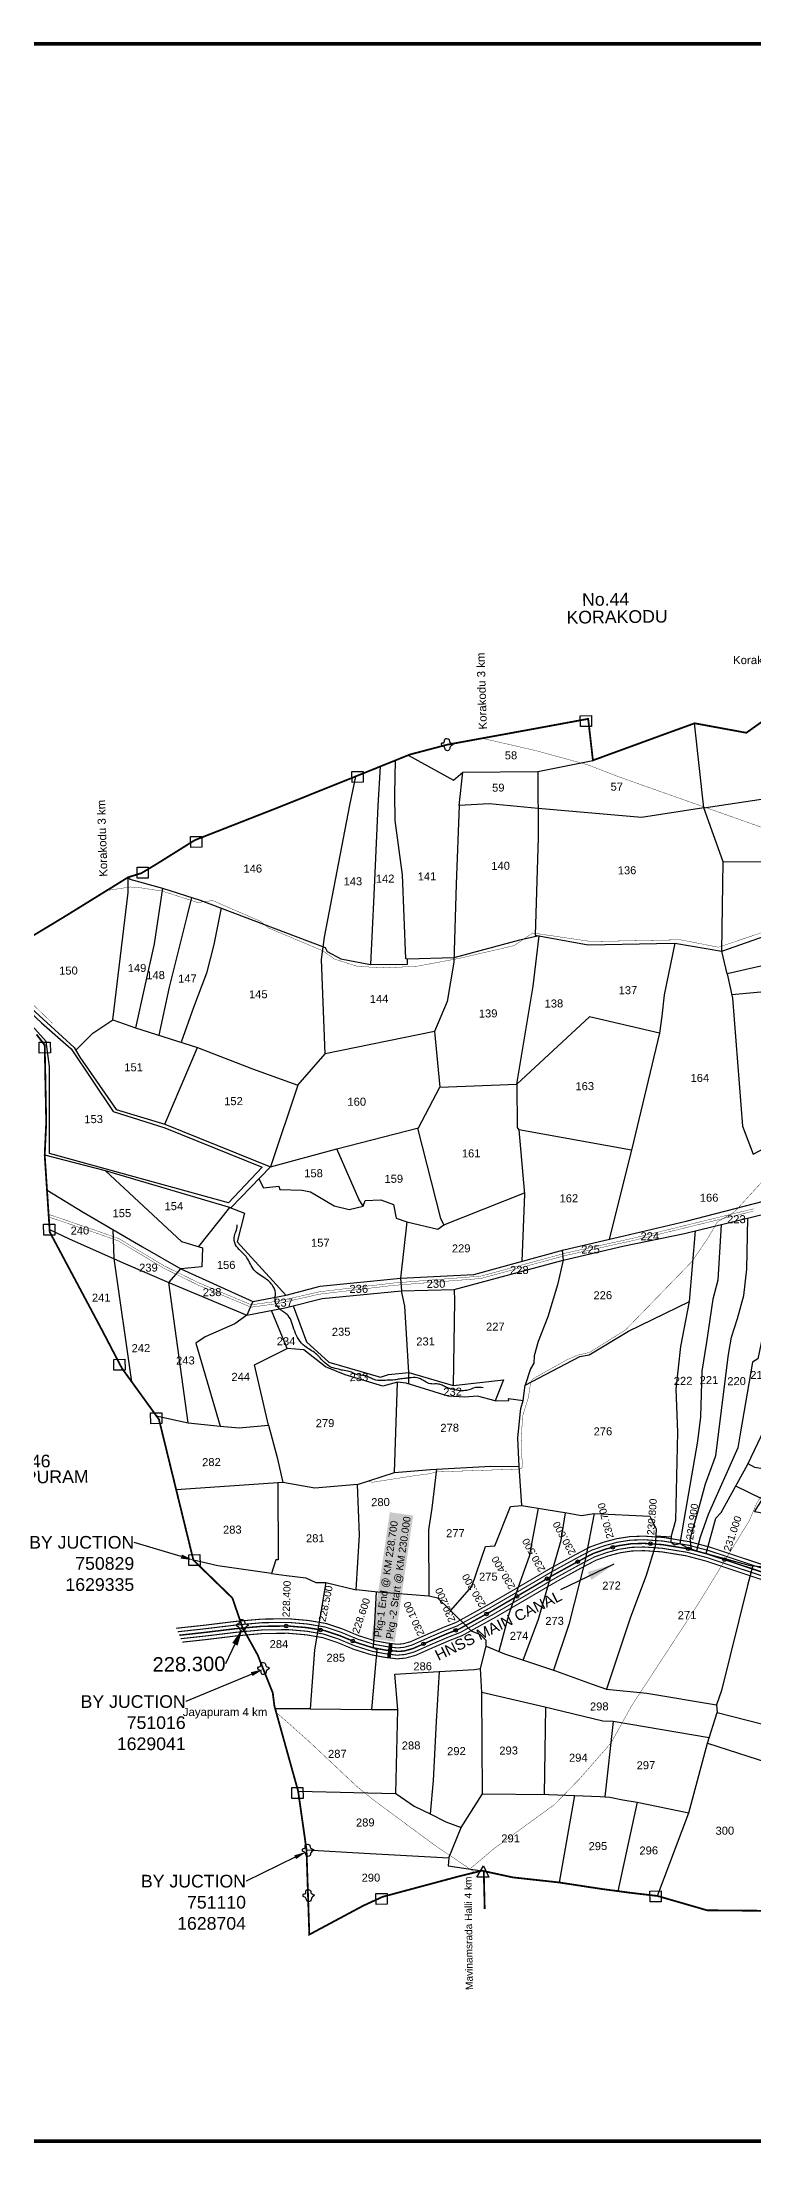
# Model space of a CAD drawing. Header units: feet. Extents: x 747415 to 756227, y 1625559 to 1633509.
# Drawn here: x 750357 to 752324, y 1627701 to 1633509 of the extents above; entities that cross this region are included whole.
import ezdxf
from ezdxf import colors
from ezdxf.entities.mleader import LeaderData, LeaderLine
from ezdxf.enums import TextEntityAlignment as Align
from ezdxf.math import Vec2, Vec3

# ---------------------------------------------------------------- set-up
doc = ezdxf.new("R2010")
doc.units = ezdxf.units.FT
doc.header["$LTSCALE"] = 15
doc.header["$MEASUREMENT"] = 0
doc.header["$PDMODE"] = 32
doc.header["$PDSIZE"] = 10
doc.linetypes.add('HIDDEN2', pattern=[0.1875, 0.125, -0.0625])
for name, color, linetype in [('CANAL1', 7, 'Continuous'), ('CRDS STONES', 7, 'Continuous'), ('CSMark', 72, 'Continuous'), ('HILL', 17, 'Continuous'), ('PAPER SIZE', 10, 'Continuous'), ('PLOT', 7, 'Continuous'), ('PLOT NO', 7, 'Continuous'), ('ROADS', 6, 'Continuous'), ('STRUCTURE', 5, 'Continuous'), ('TANKS-STREAM', 4, 'Continuous'), ('TEXT', 1, 'Continuous'), ('VILLAGE STONES', 240, 'Continuous')]:
    doc.layers.add(name, color=color, linetype=linetype)
doc.layers.add('VILLAGE BOUNDRY', color=5, linetype='HIDDEN2', lineweight=100)
doc.styles.get("Standard").update_dxf_attribs({"font": 'arial.ttf'})
doc.linetypes.add('DOTS', pattern='A,1e-06,-3,["●",Standard,S=3,R=0,X=-1.25,Y=-1.25],-3', length=6.000001)
doc.dimstyles.get("Standard").update_dxf_attribs({"dimtxt": 0.18, "dimasz": 30, "dimexe": 0.18, "dimexo": 0.0625, "dimgap": 0.09, "dimtad": 0, "dimtih": 1, "dimtoh": 1, "dimdec": 4, "dimzin": 0, "dimdsep": 46, "dimtxsty": 'Standard', "dimcen": 0.09, "dimadec": 0, "dimazin": 0, "dimtfac": 1, "dimtdec": 4, "dimtofl": 0, "dimtmove": 0, "dimatfit": 3, "dimfxl": 1, "dimtolj": 1, "dimtzin": 0, "dimarcsym": 0})

msp = doc.modelspace()

# ---------------------------------------------------------------- linework, layer by layer
at = {"layer": 'CANAL1', "color": 1, "const_width": 3}
for points in [[(750727.7, 1629123.4), (750806.1, 1629131.9), (750892.8, 1629142.5), (750965.9, 1629148.9), (751039.1, 1629149.7), (751092, 1629145.2), (751142.9, 1629136.7), (751187.7, 1629121.8), (751233.1, 1629102.9), (751277, 1629089.1), (751311.6, 1629082.7), (751339.6, 1629079.2), (751355.8, 1629080.6), (751376.4, 1629086.3), (751425.6, 1629108.1), (751468.6, 1629126.5), (751501.9, 1629139.4), (751590.8, 1629188.4), (751659.9, 1629228.6), (751760.9, 1629287.7), (751829.2, 1629325.2), (751873.3, 1629348.5), (751910.9, 1629361.6), (751946.7, 1629371.2), (751984.5, 1629377), (752022.3, 1629378.2), (752075.5, 1629374.6), (752147.2, 1629362.9), (752204.6, 1629347.7), (752376.4, 1629290.7)], [(750745.2, 1629085.1), (750810.7, 1629092.2), (750897, 1629102.7), (750967.8, 1629109), (751037.6, 1629109.7), (751087, 1629105.5), (751133.2, 1629097.7), (751173.7, 1629084.3), (751219.4, 1629065.3), (751267.4, 1629050.2), (751305.5, 1629043.1), (751338.8, 1629039), (751362.9, 1629041.1), (751389.9, 1629048.5), (751441.6, 1629071.5), (751483.7, 1629089.5), (751518.9, 1629103.1), (751610.5, 1629153.6), (751680.1, 1629194.1), (751780.6, 1629252.9), (751848.1, 1629290), (751889.4, 1629311.7), (751922.7, 1629323.4), (751954.9, 1629332), (751988.2, 1629337.1), (752021.6, 1629338.1), (752070.9, 1629334.8), (752138.9, 1629323.8), (752193.2, 1629309.4), (752363, 1629253)]]:
    msp.add_lwpolyline(points, dxfattribs=at)
at = {"layer": 'CANAL1', "color": 5, "const_width": 3}
for points in [[(750732.1, 1629113.8), (750807.3, 1629122), (750893.9, 1629132.5), (750966.4, 1629138.9), (751038.7, 1629139.7), (751090.8, 1629135.3), (751140.4, 1629126.9), (751184.2, 1629112.4), (751229.7, 1629093.5), (751274.6, 1629079.3), (751310.1, 1629072.8), (751339.4, 1629069.2), (751357.6, 1629070.7), (751379.8, 1629076.8), (751429.6, 1629099), (751472.3, 1629117.2), (751506.2, 1629130.3), (751595.7, 1629179.7), (751665, 1629220), (751765.8, 1629279), (751833.9, 1629316.4), (751877.4, 1629339.3), (751913.8, 1629352), (751948.7, 1629361.4), (751985.4, 1629367.1), (752022.1, 1629368.2), (752074.3, 1629364.6), (752145.2, 1629353.1), (752201.7, 1629338.1), (752373.1, 1629281.3)], [(750740.8, 1629094.6), (750809.5, 1629102.1), (750896, 1629112.6), (750967.3, 1629119), (751038, 1629119.7), (751088.3, 1629115.4), (751135.6, 1629107.5), (751177.2, 1629093.7), (751222.8, 1629074.7), (751269.8, 1629059.9), (751307.1, 1629053), (751339, 1629049.1), (751361.1, 1629051), (751386.5, 1629057.9), (751437.6, 1629080.6), (751479.9, 1629098.7), (751514.7, 1629112.2), (751605.6, 1629162.3), (751675, 1629202.7), (751775.7, 1629261.6), (751843.4, 1629298.8), (751885.4, 1629320.9), (751919.7, 1629332.9), (751952.9, 1629341.8), (751987.3, 1629347.1), (752021.7, 1629348.2), (752072, 1629344.7), (752141, 1629333.6), (752196, 1629318.9), (752366.4, 1629262.4)]]:
    msp.add_lwpolyline(points, dxfattribs=at)
at = {"layer": 'CANAL1', "color": 1, "linetype": 'HIDDEN2', "ltscale": 5, "const_width": 4}
msp.add_lwpolyline([(750736.5, 1629104.1), (750808.4, 1629112.1), (750894.9, 1629122.6), (750936.1, 1629126.2), (750966.9, 1629129), (751038.3, 1629129.7), (751089.5, 1629125.3), (751127.5, 1629119), (751138, 1629117.2), (751180.7, 1629103.1), (751226.3, 1629084.1), (751245.5, 1629078), (751245.8, 1629077.9), (751272.2, 1629069.6), (751308.6, 1629062.9), (751319.5, 1629061.6), (751344.5, 1629059.6), (751359.3, 1629060.8), (751383.1, 1629067.4), (751433.6, 1629089.8), (751476.1, 1629108), (751510.4, 1629121.2), (751583.8, 1629161.7), (751600.6, 1629171), (751670, 1629211.4), (751770.7, 1629270.3), (751838.6, 1629307.6), (751881.4, 1629330.1), (751916.8, 1629342.5), (751950.8, 1629351.6), (751986.4, 1629357.1), (752021.9, 1629358.2), (752073.2, 1629354.7), (752143.1, 1629343.3), (752198.9, 1629328.5), (752369.7, 1629271.8)], dxfattribs=at)
at = {"layer": 'CANAL1', "color": 84, "const_width": 10}
msp.add_lwpolyline([(751321.5, 1629081.5), (751316.6, 1629041.8)], dxfattribs=at)
at = {"layer": 'CSMark', "color": 3}
for p in [(751935.6, 1629347.5), (752039.8, 1629357), (752144.1, 1629343.1), (751838.6, 1629307.6), (752244.9, 1629313.2), (751670.5, 1629211.6), (751753.9, 1629260.5), (751586.7, 1629163.3), (751032.1, 1629129.6), (751127.5, 1629119), (751501.5, 1629117.8), (751216.7, 1629088), (751319.5, 1629061.6), (751412.4, 1629080.4)]:
    msp.add_point(p, dxfattribs=at)
at = {"layer": 'HILL'}
msp.add_lwpolyline([(750200.9, 1630941.8), (750355.2, 1630797.4), (750437.6, 1630725.2), (750553.5, 1630552.4), (750696.5, 1630506.8), (750966.3, 1630397.9), (750873, 1630299.8), (750377.4, 1630436), (750378, 1630676.9), (750368.3, 1630745.8), (750280.8, 1630843.1), (750254.1, 1630873.1), (750197.3, 1630909), (750185, 1630917.1), (750200.9, 1630941.8)], dxfattribs=at)
at = {"layer": 'PAPER SIZE', "color": 5, "const_width": 10}
msp.add_lwpolyline([(756060.6, 1627705.5), (749789.7, 1627705.5), (749789.7, 1633503.8), (756060.6, 1633503.8)], close=True, dxfattribs=at)
at = {"layer": 'PLOT'}
for points in [[(752187.4, 1631391.3), (752389.6, 1631422.5), (752708, 1631467.2), (752681.7, 1631506.6), (752634.8, 1631577.1), (752561.9, 1631699.8), (752527.3, 1631756.7)], [(751728.5, 1631492), (751729.4, 1631309.4), (751721.4, 1631039.9), (751868.1, 1631012.9), (752056.6, 1631016.4), (752107.8, 1631017.4), (752237.4, 1630995.8), (752241.3, 1631242.2), (752187.4, 1631391.3), (752162.1, 1631625.4)], [(751369.7, 1631537), (751494.9, 1631468.1), (751521.2, 1631490), (751728.5, 1631492), (751880.8, 1631522.9)], [(750552.5, 1630805.5), (750595.1, 1631158), (750595.3, 1631199.7), (750600, 1631194.1), (750690.5, 1631170), (750794.9, 1631136.7), (750916.1, 1631090.7), (751057.7, 1631037), (751139.9, 1631005.9), (751145.5, 1630994.6), (751183.6, 1630974.2), (751265.4, 1630958.6), (751367.5, 1630959.2), (751367.5, 1630973.1), (751363.4, 1630974), (751354.1, 1631206.6), (751334.3, 1631356.2), (751333.1, 1631429.3), (751335.1, 1631523.1)], [(751065, 1630625), (751140.6, 1630711.7), (751130.1, 1630972.4), (751138.8, 1631034.4), (751208.8, 1631399.4), (751224.9, 1631478.7)], [(751292.2, 1631505.8), (751285.8, 1631397.6), (751274.6, 1631150), (751265.9, 1630958.6)], [(752187.4, 1631391.3), (752015.1, 1631364.8), (751729, 1631389.7), (751594.1, 1631402.7), (751510.9, 1631398.3), (751521.2, 1631490)], [(752708, 1631467.2), (752769.5, 1631411), (752821.7, 1631312.5), (752857, 1631245.8), (752586.4, 1631241), (752241.3, 1631242.2)], [(751510.9, 1631398.3), (751502.8, 1631180.3), (751495.7, 1630964.8), (751477.7, 1630856.4), (751442.7, 1630773.5), (751140.6, 1630711.7)], [(752237.4, 1630995.8), (752525.6, 1631097.1), (752626, 1631135.7), (752705.7, 1631176.8), (752826.9, 1631190.3), (752857, 1631245.8)], [(750690.5, 1631170), (750667.2, 1631016.1), (750640.8, 1630896.1), (750616, 1630783.2)], [(750680.8, 1630762.8), (750710, 1630895.8), (750759.8, 1631095.1), (750771.1, 1631144.2)], [(752705.7, 1631176.8), (752718.2, 1631039), (752570.8, 1630981.7), (752536.5, 1630974), (752531.6, 1630996), (752252, 1630932.5), (752237.4, 1630995.8)], [(750852.3, 1631114.9), (750832.4, 1631013.6), (750812, 1630934.7), (750776.3, 1630839.2), (750741.5, 1630743.7)], [(751442.7, 1630773.5), (751457.1, 1630619.5), (751670.4, 1630627.9), (751715.4, 1630898.6), (751731.9, 1631037.9), (751677.9, 1631025.5), (751496.1, 1630976.7), (751367.5, 1630973.1)], [(752107.8, 1631017.4), (752077.9, 1630874.6), (752071, 1630815.9), (752065.4, 1630768.7), (751871.6, 1630813.6), (751670.4, 1630627.9), (751671, 1630508.2), (751675.5, 1630501.7), (751691.8, 1630323.4), (751684.3, 1630138)], [(750200.2, 1630958.1), (750245.4, 1630917.3), (750316.6, 1630847.1), (750445.9, 1630729.3), (750461.7, 1630701.9), (750562.5, 1630557.9), (750697, 1630516.9), (750988.9, 1630399), (750879.1, 1630286.1), (750532.3, 1630388.1), (750364.5, 1630431.4)], [(752252, 1630932.5), (752267.3, 1630865.5), (752295, 1630511.3), (752324.3, 1630434.2), (752396.5, 1630472.9), (752571, 1630566.8), (752553.7, 1630685.2), (752541.4, 1630860.6), (752535.4, 1630899.5), (752265.2, 1630874.6)], [(750450.4, 1630721.5), (750497.6, 1630768.3), (750552.5, 1630805.5), (750616, 1630783.2), (750786.9, 1630729.4), (750939.4, 1630670.2), (751065, 1630625), (750988.9, 1630399)], [(750370.9, 1630334.4), (750470.6, 1630273.5), (750635, 1630178.4), (750740.7, 1630117.4), (750939.9, 1630027.3), (751032.5, 1630044.4), (751126.2, 1630068.8), (751348.5, 1630091.1), (751551.5, 1630101.9), (751800.8, 1630169.6), (751966.2, 1630208.4), (752138.4, 1630248.7), (752598.6, 1630367.9), (752958.5, 1630477.5), (753138.1, 1630529.3), (753316.2, 1630589.6), (753538.5, 1630662.2), (753576, 1630679.5), (753734.4, 1630724.7)], [(750697, 1630516.9), (750786.9, 1630729.4)], [(752065.4, 1630768.7), (751987.2, 1630445.3), (751675.5, 1630501.7)], [(750378, 1630225.6), (750430.2, 1630201.1), (750581.9, 1630133.9), (750708.1, 1630079.6), (750923.8, 1629989.3), (751033.3, 1630010.2), (751131.7, 1630034.8), (751351.3, 1630055.9), (751496.6, 1630059.9), (751798.5, 1630141.1), (751963.9, 1630179.8), (752134.3, 1630214.6), (752595.2, 1630327.5), (752959, 1630443.9), (753141.5, 1630494.8), (753319.6, 1630552.3), (753536.2, 1630633.7), (753573.7, 1630650.9), (753732.2, 1630696.2)], [(750988.9, 1630399), (751172.4, 1630449), (751398.1, 1630506.8), (751457.1, 1630619.5)], [(751244.9, 1630290.4), (751251.3, 1630306.3), (751294.4, 1630308.1), (751328.9, 1630295.1), (751336.7, 1630257.3), (751366, 1630247.1), (751452, 1630226.9), (751468.8, 1630239.1), (751460.3, 1630256.7), (751396.3, 1630506.3)], [(750956.6, 1630365.8), (750969.5, 1630341.5), (751012.1, 1630345.3), (751014.6, 1630336.1), (751076.4, 1630334.7), (751099.9, 1630330.2), (751165, 1630291.1), (751207, 1630281.4), (751244.9, 1630290.4), (751233, 1630310), (751172.4, 1630449)], [(751987.2, 1630445.3), (751925.3, 1630198.8)], [(750532.3, 1630388.1), (750742.6, 1630192.4), (750800.9, 1630175.4), (750799.5, 1630122.3), (750740.7, 1630117.4)], [(751468.8, 1630239.1), (751691.4, 1630327.2)], [(750790.4, 1630178.5), (750876.6, 1630286.8), (750917, 1630271.5), (750896.4, 1630192.2), (750995.7, 1630083.7), (751031.7, 1630044.3)], [(752380.4, 1630274.9), (752363.5, 1630061.8), (752358.4, 1629970.1), (752337.3, 1629868.8), (752322.6, 1629859.6), (752288.1, 1629661.1), (752281.3, 1629622.1), (752199.8, 1629438.2), (752177.2, 1629375.7), (752166.9, 1629337.9), (752194.1, 1629330.5), (752220.7, 1629428.2), (752235.8, 1629443.4), (752309.1, 1629577.1), (752364.6, 1629693), (752387, 1629804.9), (752439.1, 1630054.7)], [(750552.8, 1630226), (750555.6, 1630145.6), (750605, 1629805.1)], [(751366, 1630247.1), (751348.5, 1630091.1), (751351.8, 1630055.9)], [(751610.5, 1629752.3), (751647.8, 1629752.9), (751647.7, 1629758.8), (751687.6, 1629753.3), (751693.4, 1629795.8), (751844.5, 1629874.4), (751870.2, 1629879.2), (751979.5, 1629945.2), (752148.4, 1630027.1), (752164.2, 1630221.9)], [(752235.4, 1630239.4), (752225.9, 1630086.2), (752212.6, 1630032.9), (752194.7, 1629914.8), (752182.4, 1629834), (752178.3, 1629707.9), (752169.9, 1629640.7), (752132.5, 1629422.3), (752121.5, 1629358.1), (752140.1, 1629347.9), (752166.9, 1629337.9)], [(752153.5, 1629342.9), (752149.7, 1629370.4), (752171.5, 1629448.1), (752192.3, 1629522.5), (752215.2, 1629585), (752221.2, 1629601.5), (752256, 1629880.6), (752264.5, 1629928.4), (752280.8, 1629980.1), (752298, 1630043.8), (752306.4, 1630116.3), (752309.3, 1630257.5)], [(751795.8, 1630168.3), (751798.5, 1630141.1), (751782.6, 1630072.9), (751756.2, 1629984.1), (751729.4, 1629916.4), (751718.7, 1629877.1), (751717.2, 1629856.6), (751708, 1629840.7), (751693.4, 1629795.8)], [(750761.5, 1629691.4), (750708.1, 1630079.6), (750740.7, 1630117.4)], [(750939.9, 1630027.3), (750924, 1629989.2), (750890.3, 1629964.7), (750808.2, 1629929.4), (750782.9, 1629912.1), (750849.4, 1629682.5)], [(751371.9, 1629799.2), (751372, 1629830.8), (751360.8, 1630013.7), (751351.3, 1630055.9)], [(751496.6, 1630059.9), (751497.5, 1630028.4), (751493.9, 1629794.7)], [(752097.5, 1629376.3), (752110.2, 1629422.2), (752115.5, 1629665.7), (752111.2, 1629784.8), (752124.3, 1629902.6), (752148.4, 1630027.1)], [(750673.2, 1629710.8), (750761.5, 1629691.4), (750849.4, 1629682.5), (750902.1, 1629677.2), (750983.6, 1629684.6), (750944.9, 1629851.5), (751034.7, 1629896.5), (750992.1, 1630002.3)], [(751051.3, 1630014.7), (751088.5, 1629915.2), (751150.1, 1629859.1), (751293, 1629817.9), (751315.2, 1629825.5), (751372, 1629830.8), (751493.9, 1629794.7), (751633.9, 1629810), (751610.5, 1629752.3), (751562, 1629765.6), (751525.9, 1629762.1), (751480.6, 1629765.6), (751364.5, 1629801.5), (751339.9, 1629803.7)], [(751229.8, 1629520.8), (751332.2, 1629553.8), (751339.9, 1629803.7), (751299.3, 1629792.7), (751195.8, 1629823.8), (751141.1, 1629846.2), (751081.2, 1629893.6), (751034.7, 1629896.5)], [(752386.3, 1629801.2), (752619.6, 1629749.2), (752607.7, 1629538.4), (752606.5, 1629517.1), (752594, 1629446.9), (752591.9, 1629434.9), (752579.1, 1629404.1), (752429.5, 1629428.3), (752327.7, 1629445.8), (752350, 1629480.1), (752275.9, 1629516.5)], [(751332.2, 1629553.8), (751431.5, 1629562.3), (751598.5, 1629571.2), (751677, 1629570.5), (751673.2, 1629649.4), (751679.5, 1629714.9), (751681, 1629730.8), (751687.6, 1629753.3)], [(750983.6, 1629684.6), (751007.7, 1629595.6), (751023.4, 1629526.9), (750728.2, 1629506.2)], [(751447.9, 1629563.1), (751435, 1629455.3), (751425.8, 1629395.2), (751427, 1629212.1)], [(751487.3, 1629172.1), (751546.3, 1629239.2), (751583.9, 1629349.4), (751609.4, 1629351.6), (751652.8, 1629459.7), (751684.1, 1629462.6), (751677, 1629570.5)], [(752606.7, 1629520.4), (752411.6, 1629553.8), (752328.4, 1629568.1), (752309.8, 1629578.3)], [(751009.5, 1629525.9), (751010.5, 1629312.5), (751003.6, 1629312.5), (750992.1, 1629275.1), (750843.8, 1629296), (750775.8, 1629311.8)], [(750992.1, 1629275.1), (751033.3, 1629269.3), (751087.1, 1629262.6), (751114.6, 1629250), (751141.8, 1629249.6), (751225.8, 1629229.9), (751235, 1629381.2), (751229.8, 1629520.8), (751111.7, 1629510.6), (751023.4, 1629526.9)], [(751729, 1629455.2), (751704.3, 1629321.9), (751679, 1629249.8), (751648.4, 1629162.8), (751620.5, 1629059.6)], [(751684.1, 1629462.6), (751751.6, 1629451.5), (751808.6, 1629442.2), (751849, 1629435.6), (751884, 1629441.2), (752038.4, 1629433.8), (752056, 1629398.1), (752054.9, 1629378.8), (752097.5, 1629376.3), (752096.6, 1629362.3), (752106.2, 1629353.9), (752121.5, 1629358.1)], [(751688, 1629035.7), (751730.2, 1629148.4), (751792.7, 1629367.2), (751805, 1629442.8)], [(751884, 1629441.2), (751859.8, 1629312.1), (751814, 1629134.1), (751772, 1629007.8)], [(752194.1, 1629330.5), (752315.8, 1629297.3), (752420.1, 1629287.3), (752510.1, 1629297.2), (752541.2, 1629295.6), (752572, 1629357.3), (752579.5, 1629404)], [(752054.9, 1629378.8), (752053.1, 1629350.3), (752027.8, 1629269.6), (751984.4, 1629154.5), (751918, 1628955)], [(752323.2, 1629296.6), (752308.2, 1629241.4), (752236.1, 1628951.6), (752222.3, 1628912.1)], [(751141.8, 1629249.6), (751110.5, 1629063.6), (751098.8, 1628901), (751001.7, 1628902)], [(751001.7, 1628902), (751098.8, 1628901), (751268.3, 1628899.3), (751340.8, 1628898.9), (751332.5, 1628996.4), (751455.2, 1629003.6), (751553, 1629009.3), (751569.7, 1629012.7), (751586, 1629074.2), (751585.2, 1629089.9), (751569.9, 1629105.6), (751545.1, 1629115.4), (751482.4, 1629176.9), (751452.1, 1629206.6), (751427, 1629212.1), (751285.8, 1629223.4), (751225.8, 1629229.9)], [(751280.9, 1629223.9), (751273.3, 1629071.2), (751283.5, 1629064.9), (751268.3, 1628899.3)], [(751586, 1629074.2), (751636.7, 1629052.8), (751777.7, 1629005.9), (751878.9, 1628969.2), (751918, 1628955), (752029.8, 1628944.5), (752222.3, 1628912.1), (752224.5, 1628890.5), (752473.2, 1628827.5), (752558.5, 1628806), (752683, 1628795), (752883.8, 1628798.6), (752894.9, 1628906.9), (753027.7, 1628931)], [(751065.5, 1628673.1), (751335.3, 1628666.9), (751386.4, 1628632.1), (751430.8, 1628610.5), (751474.2, 1628588.1), (751516.3, 1628573.1), (751575.8, 1628666.2), (751573.5, 1628946), (751569.7, 1629012.7)], [(751455.2, 1629003.6), (751447.6, 1628865.8), (751438.6, 1628703.1), (751430.8, 1628610.5)], [(752202.3, 1628820.9), (751937.2, 1628865.3), (751908.2, 1628866.5), (751743.7, 1628906.4), (751573.5, 1628946)], [(751335.3, 1628666.9), (751340.8, 1628898.9)], [(751575.8, 1628666.2), (751758.7, 1628663.9), (751900.8, 1628658.1), (751927.3, 1628657), (751963.2, 1628648.9), (752002.9, 1628642.9), (752145.7, 1628613.5), (752197.6, 1628806.2), (752224.5, 1628890.5)], [(751749.5, 1628905), (751746.4, 1628664)], [(751937.2, 1628865.3), (751914.1, 1628657.6)], [(752197.6, 1628806.2), (752421.3, 1628733.8), (752662.7, 1628655.7), (752683, 1628795)], [(751829.8, 1628661), (751787, 1628420.8)], [(752002.9, 1628642.9), (751950.1, 1628396.7)], [(752059.1, 1628383.5), (752145.7, 1628613.5)], [(751481.9, 1628488.8), (751516.3, 1628573.1)], [(751088.6, 1628510.9), (751248.5, 1628501.9), (751481.9, 1628488.8), (751480.6, 1628466.3), (751573.8, 1628453.3)]]:
    msp.add_lwpolyline(points, dxfattribs=at)
at = {"layer": 'ROADS', "linetype": 'HIDDEN2', "ltscale": 10, "const_width": 1}
for points in [[(752630.2, 1631150.4), (752610.9, 1631221.8), (752605.5, 1631232.7), (752596.1, 1631247.6), (752375.4, 1631327.9), (751954.2, 1631476.7), (751866.2, 1631510.7), (751722.7, 1631549.9), (751574.7, 1631583.9)], [(750536, 1631163), (750601.2, 1631172.9), (750632.1, 1631170.2), (750689.3, 1631161.5), (750744.9, 1631143.7), (750787.6, 1631129.9), (750828.9, 1631135.3), (750960.9, 1631078.1), (750983.7, 1631059.4), (751133.5, 1630996.5), (751166.3, 1630973.4), (751230.4, 1630953), (751310.1, 1630949.4), (751394.3, 1630953.7), (751510.8, 1630975.4), (751662.8, 1631010.7), (751714.4, 1631045.7), (751875.8, 1631022), (752094.7, 1631026.3), (752123.3, 1631026.8), (752227.9, 1631006.3), (752481.5, 1631091.5)], [(751258.9, 1629530.2), (751270.6, 1629527.1), (751386.9, 1629545.2), (751431, 1629551), (751447, 1629555.8), (751677.5, 1629563.6), (751683.6, 1629565.9), (751686.2, 1629570.5), (751682.1, 1629626.3), (751685.9, 1629708.3), (751702.4, 1629762), (751708.6, 1629803.7), (751715.8, 1629813.5), (751808.4, 1629865.5), (751837.6, 1629878.3), (751871.6, 1629886.2), (751971.5, 1629948.7), (752134.3, 1630116.4), (752154.5, 1630137.2), (752199.1, 1630202.4), (752225.2, 1630247.1), (752272.3, 1630274.6), (752354.3, 1630364.1)], [(750374.4, 1630261.1), (750500.6, 1630218.2), (750568, 1630194.5), (750693.4, 1630119.1), (750787.7, 1630072.8), (750935.1, 1630011.1), (751011.5, 1630021.6), (751124.1, 1630047.1), (751327.8, 1630071.3), (751491, 1630084.2), (751570.6, 1630090.4), (751803.5, 1630153.8), (751993.2, 1630195.7), (752324.7, 1630276.6)], [(750375.3, 1630267.8), (750501.4, 1630224.8), (750568.8, 1630201.1), (750694.2, 1630125.7), (750788.5, 1630079.4), (750935.9, 1630017.7), (751012.3, 1630028.2), (751124.9, 1630053.8), (751328.7, 1630077.9), (751491.8, 1630090.8), (751571.4, 1630097.1), (751804.3, 1630160.4), (751994, 1630202.3), (752325.5, 1630283.2)], [(751004.7, 1628891.1), (751091.1, 1628814.6), (751229.6, 1628684.7), (751274.6, 1628648.4), (751439.2, 1628526.6), (751554.4, 1628448.6)]]:
    msp.add_lwpolyline(points, dxfattribs=at)
at = {"layer": 'ROADS', "linetype": 'DOTS', "ltscale": 0.2, "const_width": 1}
for points in [[(750385.8, 1630796), (750273.7, 1630904.2), (750208.9, 1630959.3)], [(751540.5, 1628458), (751608.9, 1628515.7), (751774.5, 1628636.2), (751844, 1628707.2), (751930.6, 1628806.1), (751988.7, 1628910.7), (752168.9, 1629185.9), (752312.9, 1629420.3), (752335.8, 1629473.2), (752378.8, 1629533.2), (752436.3, 1629639.8), (752575.9, 1629931.8), (752655.2, 1630128.8), (752719.8, 1630322.1), (752737.6, 1630392.2)]]:
    msp.add_lwpolyline(points, dxfattribs=at)
at = {"layer": 'TANKS-STREAM'}
msp.add_spline([(751577, 1629788.5), (751556.4, 1629788.7), (751530.8, 1629781), (751513.9, 1629780.3), (751475.1, 1629790.1), (751464.1, 1629795.3), (751452.1, 1629798.7), (751435.4, 1629798.8), (751419.5, 1629803.8), (751407.1, 1629811.5), (751394.8, 1629815.6), (751372, 1629815.7), (751361.5, 1629814.2), (751345.5, 1629812.3), (751332.6, 1629809.9), (751311.8, 1629809), (751291.4, 1629808.2), (751270.5, 1629813.1), (751258.3, 1629819), (751248.1, 1629822.2), (751229.5, 1629823.7), (751206.9, 1629833.5), (751187.9, 1629836.8), (751177.8, 1629839.6), (751157.6, 1629844.8), (751138.5, 1629858.1), (751113.8, 1629883), (751084.3, 1629903.3), (751055.9, 1629944.6), (751037.5, 1629988.4), (751014.2, 1630006.5), (751002.1, 1630026.5), (751003, 1630051.1), (750995.7, 1630069.6), (750974.3, 1630090.6), (750943.7, 1630113.7), (750923.6, 1630148), (750902.5, 1630170.7), (750890.2, 1630188.8), (750891.4, 1630215.5), (750897.1, 1630233), (750897, 1630239.1)], degree=3, dxfattribs=at)
at = {"layer": 'VILLAGE BOUNDRY', "lineweight": -2, "ltscale": 10, "const_width": 4.96}
for points in [[(750271.1, 1631001.5), (750415.8, 1631088.6), (750595.3, 1631199.7), (750631.7, 1631210.9), (750672.7, 1631235.5), (750779.7, 1631302.3), (751011.4, 1631393), (751234.7, 1631482.6), (751374.6, 1631539), (751477.8, 1631566.2), (751706.3, 1631607.9), (751867.7, 1631637.6), (751880.8, 1631522.9), (752078.8, 1631595.2), (752162.1, 1631625.4), (752305.2, 1631599.1), (752527.3, 1631756.7)], [(752381.9, 1628342.2), (752196.8, 1628343.8), (752059.1, 1628383.5), (751981.9, 1628392.5), (751904.2, 1628402.9), (751787, 1628420.8), (751659.3, 1628434.8), (751573.8, 1628453.3), (751510.1, 1628437.7), (751299.2, 1628381.1), (751245.8, 1628356.6), (751096.4, 1628276.7), (751088.6, 1628510.9), (751065.5, 1628673.1), (750999.7, 1628909.1), (750995.3, 1628945), (750953.5, 1629049.7), (750911.9, 1629124.9), (750883.6, 1629207.1), (750775.8, 1629311.8), (750680.6, 1629700.7), (750578.2, 1629842.1), (750521.6, 1629950.4), (750378.5, 1630218.8), (750364.5, 1630431.4), (750368.7, 1630521.8), (750364.5, 1630735.8), (750341.9, 1630765.1)]]:
    msp.add_lwpolyline(points, dxfattribs=at)
at = {"layer": 'VILLAGE BOUNDRY', "lineweight": -2, "ltscale": 15, "const_width": 4.96}
msp.add_lwpolyline([(751578.9, 1628451.6), (751581.5, 1628347.8)], dxfattribs=at)
at = {"layer": 'VILLAGE STONES'}
for points in [[(751845.9, 1631646.1), (751876.6, 1631646.5), (751877, 1631616.4), (751846.2, 1631616.1)], [(751214.4, 1631492.2), (751245.2, 1631492.5), (751245.5, 1631462.5), (751214.8, 1631462.1)], [(750768.2, 1631312.4), (750799, 1631312.7), (750799.3, 1631282.6), (750768.5, 1631282.3)], [(750619.9, 1631227.3), (750650.7, 1631227.6), (750651, 1631197.5), (750620.3, 1631197.2)], [(750349, 1630743.8), (750379.8, 1630744.1), (750380.1, 1630714), (750349.4, 1630713.7)], [(750361.5, 1630240.3), (750392.3, 1630240.6), (750392.6, 1630210.5), (750361.9, 1630210.2)], [(750555.7, 1629866.9), (750586.4, 1629867.3), (750586.8, 1629837.2), (750556, 1629836.8)], [(750657.4, 1629719.2), (750688.1, 1629719.5), (750688.5, 1629689.5), (750657.7, 1629689.1)], [(750763.1, 1629326.8), (750793.8, 1629327.1), (750794.1, 1629297), (750763.4, 1629296.7)], [(751047.9, 1628682.9), (751078.7, 1628683.2), (751079, 1628653.1), (751048.2, 1628652.8)], [(751280.6, 1628390.2), (751311.4, 1628390.6), (751311.7, 1628360.5), (751280.9, 1628360.1)], [(752038.5, 1628397.1), (752069.3, 1628397.4), (752069.6, 1628367.4), (752038.9, 1628367)]]:
    msp.add_lwpolyline(points, close=True, dxfattribs=at)
msp.add_lwpolyline([(751560, 1628435.4), (751577.8, 1628467), (751593, 1628435.8), (751560, 1628435.4)], dxfattribs=at)
for points in [[(751462.5, 1631564.1), (751463.8, 1631571), (751468.4, 1631571.5), (751471.4, 1631581.3), (751482.8, 1631580.3), (751485.1, 1631573), (751494.5, 1631567.4), (751486.3, 1631560.6), (751483.6, 1631551.7), (751473.8, 1631550.9), (751470.4, 1631558.9), (751462.5, 1631564.2)], [(750895.8, 1629129), (750897.1, 1629135.9), (750901.8, 1629136.4), (750904.8, 1629146.2), (750916.1, 1629145.2), (750918.4, 1629137.9), (750927.8, 1629132.3), (750919.7, 1629125.5), (750916.9, 1629116.6), (750907.1, 1629115.9), (750903.7, 1629123.8), (750895.8, 1629129.2)], [(750954.3, 1629010), (750955.5, 1629016.9), (750960.2, 1629017.4), (750963.2, 1629027.2), (750974.5, 1629026.2), (750976.8, 1629018.9), (750986.2, 1629013.3), (750978.1, 1629006.5), (750975.3, 1628997.6), (750965.5, 1628996.8), (750962.1, 1629004.8), (750954.3, 1629010.1)], [(751077.3, 1628507.3), (751078.5, 1628514.2), (751083.2, 1628514.7), (751086.2, 1628524.5), (751097.5, 1628523.5), (751099.8, 1628516.2), (751109.2, 1628510.6), (751101.1, 1628503.8), (751098.3, 1628494.9), (751088.5, 1628494.1), (751085.1, 1628502.1), (751077.3, 1628507.4)], [(751079.2, 1628382.3), (751080.4, 1628389.2), (751085.1, 1628389.7), (751088.1, 1628399.5), (751099.4, 1628398.5), (751101.7, 1628391.2), (751111.1, 1628385.6), (751103, 1628378.8), (751100.2, 1628369.9), (751090.4, 1628369.1), (751087, 1628377.1), (751079.2, 1628382.4)]]:
    msp.add_spline(points, degree=3, dxfattribs=at)

# ---------------------------------------------------------------- texts
at = {"layer": 'CSMark', "color": 1}
for s, rotation, p in [('230.700', 104.99361, (751929.1, 1629371.9)), ('230.800', 85.67368, (752040.2, 1629381.1)), ('230.900', 81.68284, (752148, 1629368.2)), ('230.600', 118.77794, (751825.7, 1629328.1)), ('231.000', 71.63778, (752251.2, 1629337.4)), ('230.500', 118.77794, (751741.1, 1629281.4)), ('230.300', 120.17406, (751576.8, 1629184.4)), ('230.400', 120.34171, (751658.6, 1629233.2)), ('228.400', 88.27993, (751032, 1629154.1)), ('228.500', 78.39149, (751131.3, 1629142.2)), ('230.200', 112.87522, (751492.1, 1629141.1)), ('228.600', 71.66686, (751223.9, 1629110.3)), ('230.100', 114.21039, (751406.4, 1629103.6))]:
    msp.add_text(s, height=20, rotation=rotation, dxfattribs=at).set_placement(p, align=Align.MIDDLE_LEFT)
at = {"layer": 'PLOT NO'}
for s, height, rotation, p in [('Korakodu 3 km ', 22.643, 91.72687, (751587.6, 1631608.6)), ('Korakodu 3 km ', 22.643, 91.72428, (750538, 1631201.5)), ('Mavinamsrada Halli 4 km', 20, 90.67299, (751548.8, 1628123.6))]:
    msp.add_text(s, height=height, rotation=rotation, dxfattribs=at).set_placement(p)
for s, p in [('Korakodu 2 km ', (752268.3, 1631788.9)), ('Jayapuram 4 km ', (750746.4, 1628880.8))]:
    msp.add_text(s, height=22.643, dxfattribs=at).set_placement(p)
for s, p in [('58', (751654.2, 1631536.8)), ('59', (751619.1, 1631447.5)), ('57', (751946.8, 1631450.2)), ('146', (750939.9, 1631223.6)), ('143', (751216.8, 1631188.5)), ('142', (751306, 1631195.9)), ('141', (751421.9, 1631202.3)), ('140', (751625.5, 1631231.3)), ('136', (751975.2, 1631218.9)), ('149', (750619.9, 1630948.8)), ('150', (750430.1, 1630941.6)), ('148', (750671.1, 1630929)), ('147', (750759.2, 1630919.8)), ('137', (751977.7, 1630887.4)), ('145', (750955.3, 1630876.2)), ('144', (751289.3, 1630863.5)), ('138', (751772.9, 1630850.7)), ('139', (751591, 1630823.2)), ('151', (750610.3, 1630674.4)), ('163', (751858.2, 1630622.2)), ('164', (752176.6, 1630644.9)), ('152', (750886.6, 1630580.8)), ('160', (751227.6, 1630579.1)), ('153', (750499.8, 1630531.1)), ('161', (751544, 1630436.3)), ('158', (751108.1, 1630381.4)), ('159', (751330, 1630366.1)), ('162', (751814.3, 1630312.1)), ('166', (752202.1, 1630313.8)), ('155', (750577.9, 1630271.1)), ('154', (750721.7, 1630290.5)), ('223', (752277.6, 1630254.3)), ('240', (750461.8, 1630222.9)), ('157', (751126.8, 1630189.4)), ('224', (752038.2, 1630207.4)), ('229', (751516.4, 1630173.7)), ('225', (751874.3, 1630170.8)), ('239', (750651.4, 1630120.4)), ('156', (750866.3, 1630127.9)), ('230', (751446.8, 1630075.8)), ('228', (751677.3, 1630114)), ('241', (750520.8, 1630037.6)), ('238', (750827.5, 1630052.7)), ('237', (751025.2, 1630023.8)), ('236', (751233.2, 1630061.8)), ('226', (751908.1, 1630044.2)), ('227', (751610.9, 1629957.4)), ('242', (750630.6, 1629898)), ('234', (751032, 1629917)), ('235', (751184.4, 1629943.2)), ('231', (751417.9, 1629916.5)), ('243', (750753.6, 1629863.8)), ('244', (750906.8, 1629818.8)), ('233', (751233.7, 1629817.9)), ('222', (752130.3, 1629807.5)), ('221', (752201.7, 1629809.6)), ('220', (752278.2, 1629806.7)), ('219', (752341.7, 1629823.9)), ('232', (751492.8, 1629777.4)), ('279', (751139.9, 1629690.6)), ('278', (751484.7, 1629677.8)), ('276', (751908.6, 1629667.9)), ('282', (750825.7, 1629582.9)), ('280', (751293.3, 1629472.3)), ('283', (750883.4, 1629396.2)), ('277', (751500.5, 1629386.5)), ('281', (751112.9, 1629372.4)), ('275', (751591.6, 1629266.2)), ('272', (751932.3, 1629241.5)), ('273', (751774.7, 1629143.9)), ('271', (752141.1, 1629159.7)), ('274', (751676.6, 1629102.7)), ('284', (751012.4, 1629079.8)), ('285', (751169.5, 1629042.1)), ('286', (751409.9, 1629018.3)), ('298', (751898.4, 1628907.4)), ('288', (751377.9, 1628799.6)), ('287', (751173.9, 1628776.4)), ('292', (751503.3, 1628783.9)), ('293', (751647.7, 1628785.5)), ('294', (751840.4, 1628765.8)), ('297', (752027.5, 1628744.9)), ('289', (751251.2, 1628586.6)), ('300', (752245.7, 1628563.9)), ('291', (751653.2, 1628542.6)), ('295', (751894.6, 1628521.3)), ('296', (752035.2, 1628509.3)), ('290', (751266.8, 1628434.1))]:
    msp.add_text(s, height=22.12, rotation=0.64826, dxfattribs=at).set_placement(p, align=Align.MIDDLE_CENTER)
at = {"layer": 'STRUCTURE', "color": 5, "insert": (751275, 1629100.3), "char_height": 20, "width": 340.937, "attachment_point": 1, "rotation": 81.73548, "bg_fill": 1, "box_fill_scale": 1.3, "bg_fill_color": 7, "bg_fill_true_color": 16777215, "bg_fill_transparency": 4390977}
msp.add_mtext('Pkg-1 End @ KM 228.700\\PPkg -2 Start @ KM 230.000', dxfattribs=at)
at = {"layer": 'TEXT'}
for s, p in [('No.44', (751850.9, 1631949.9)), ('KORAKODU', (751807.9, 1631900.8)), ('NO.46', (750239.5, 1629567)), ('JAYAPURAM', (750187.2, 1629522.5))]:
    msp.add_text(s, height=35, rotation=0.64826, dxfattribs=at).set_placement(p)
at = {"layer": 'VILLAGE STONES'}
msp.add_text('HNSS MAIN CANAL', height=30, rotation=26.14283, dxfattribs=at).set_placement((751453.3, 1629033.2))

# ---------------------------------------------------------------- leaders
at = {"layer": 'CRDS STONES', "color": 1}
ml = msp.add_multileader_mtext('Standard', dxfattribs=at)
ml.set_content('BY JUCTION\\P750829\\P1629335', color=1)
ml.set_leader_properties()
ml.build(insert=Vec2(0, 0))
ml.multileader.update_dxf_attribs({"dogleg_length": 0.36, "arrow_head_size": 35})
ctx = ml.context
ctx.base_point, ctx.char_height, ctx.arrow_head_size, ctx.landing_gap_size, ctx.plane_origin = Vec3(750328.9, 1629360.8), 35, 35, 0.09, Vec3(751013.5, 1629384.2)
ctx.text_align_type = 2
notes = []
notes.append((ctx, [(1, (1, 1, 0), (750612.1, 1629360.8), (-1, 0), 1.396927018504357e-11, [(0, [(750775.8, 1629311.8)], 0, [])])]))
ctx.mtext.insert, ctx.mtext.alignment, ctx.mtext.flow_direction = Vec3(750612.1, 1629378.6), 3, 5
ml = msp.add_multileader_mtext('Standard', dxfattribs=at)
ml.set_content('BY JUCTION\\P751016\\P1629041', color=1)
ml.set_leader_properties()
ml.build(insert=Vec2(0, 0))
ml.multileader.update_dxf_attribs({"dogleg_length": 0.36, "arrow_head_size": 35})
ctx = ml.context
ctx.base_point, ctx.char_height, ctx.arrow_head_size, ctx.landing_gap_size, ctx.plane_origin = Vec3(750471.2, 1628920.6), 35, 35, 0.09, Vec3(751277.7, 1628883.5)
ctx.text_align_type = 2
notes.append((ctx, [(1, (1, 1, 0), (750754.5, 1628920.6), (-1, 0), 1.396927018504357e-11, [(0, [(750969.3, 1629010.2)], 0, [])])]))
ctx.mtext.insert, ctx.mtext.alignment, ctx.mtext.flow_direction = Vec3(750754.4, 1628938.4), 3, 5
ml = msp.add_multileader_mtext('Standard', dxfattribs=at)
ml.set_content('BY JUCTION\\P751110\\P1628704', color=1)
ml.set_leader_properties()
ml.build(insert=Vec2(0, 0))
ml.multileader.update_dxf_attribs({"dogleg_length": 0.36, "arrow_head_size": 35})
ctx = ml.context
ctx.base_point, ctx.char_height, ctx.arrow_head_size, ctx.landing_gap_size, ctx.plane_origin = Vec3(750638.1, 1628424.1), 35, 35, 0.09, Vec3(751315.6, 1628609.8)
ctx.text_align_type = 2
notes.append((ctx, [(1, (1, 1, 0), (750921.3, 1628424.1), (-1, 0), 1.396927018504357e-11, [(0, [(751088.7, 1628505.8)], 0, [])])]))
ctx.mtext.insert, ctx.mtext.alignment, ctx.mtext.flow_direction = Vec3(750921.2, 1628441.9), 3, 5
at = {"layer": 'VILLAGE STONES'}
msp.add_leader([(751939.1, 1629300.3), (751791.4, 1629230.2)], dimstyle='Standard', override={"dimasz": 75, "dimgap": 0.09, "dimtad": 0, "dimtfill": 2, "dimtfillclr": 5}, dxfattribs=at)
at = {"layer": 'VILLAGE STONES', "color": 1}
ml = msp.add_multileader_mtext('Standard', dxfattribs=at)
ml.set_content('228.300', color=1)
ml.set_leader_properties()
ml.build(insert=Vec2(0, 0))
ml.multileader.update_dxf_attribs({"dogleg_length": 0.36, "arrow_head_size": 50})
ctx = ml.context
ctx.base_point, ctx.char_height, ctx.arrow_head_size, ctx.landing_gap_size, ctx.plane_origin, ctx.plane_x_axis, ctx.plane_y_axis = Vec3(750667, 1629023), 40, 50, 0.0498, Vec3(750856.4, 1629083.9), Vec3(0.999936, 0.011314), Vec3(-0.011314, 0.999936)
ctx.text_align_type = 2
notes.append((ctx, [(1, (1, 1, 0), (750864.7, 1629025.2), (-0.999936, -0.011314), 7.733052732383373e-12, [(0, [(750912.2, 1629124.3)], 0, [])])]))
ctx.mtext.insert, ctx.mtext.text_direction, ctx.mtext.rotation, ctx.mtext.alignment, ctx.mtext.flow_direction = Vec3(750864.4, 1629045.6), Vec3(0.999936, 0.011314), 0.011314, 3, 5
for ctx, leaders in notes:
    for number, flags, end, landing, length, lines in leaders:
        leader = LeaderData()
        leader.index, (leader.has_last_leader_line, leader.has_dogleg_vector, leader.attachment_direction) = number, flags
        leader.last_leader_point, leader.dogleg_vector, leader.dogleg_length = Vec3(end), Vec3(landing), length
        for number, points, colour, breaks in lines:
            line = LeaderLine()
            line.index, line.vertices, line.color, line.breaks = number, Vec3.list(points), colors.encode_raw_color(colour), breaks
            leader.lines.append(line)
        ctx.leaders.append(leader)

doc.saveas('drawing.dxf')
